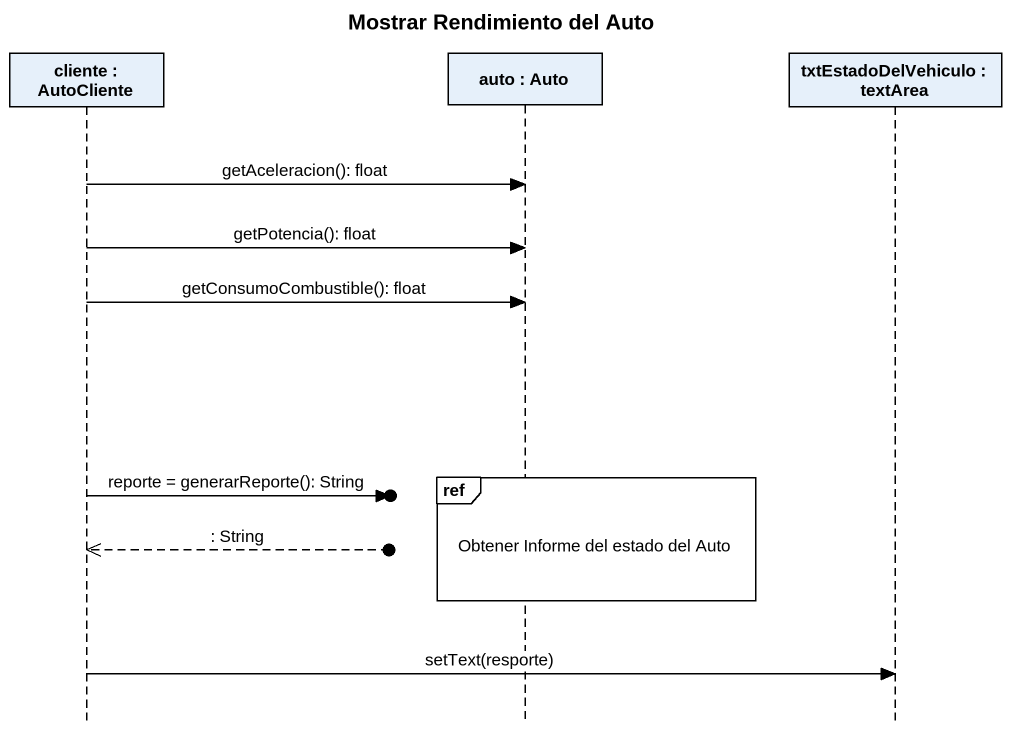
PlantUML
@startuml
title Mostrar Rendimiento del Auto
hide footbox
participant "cliente : AutoCliente" as cliente
participant "auto : Auto" as auto
participant "txtEstadoDelVehiculo : textArea" as txtEstadoDelVehiculo

cliente -> auto : getAceleracion(): float
cliente -> auto : getPotencia(): float
cliente -> auto : getConsumoCombustible(): float
ref over auto : Obtener Informe del estado del Auto
cliente ->o] : reporte = generarReporte(): String
cliente <<--o] : : String
cliente -> txtEstadoDelVehiculo : setText(resporte)
@enduml
